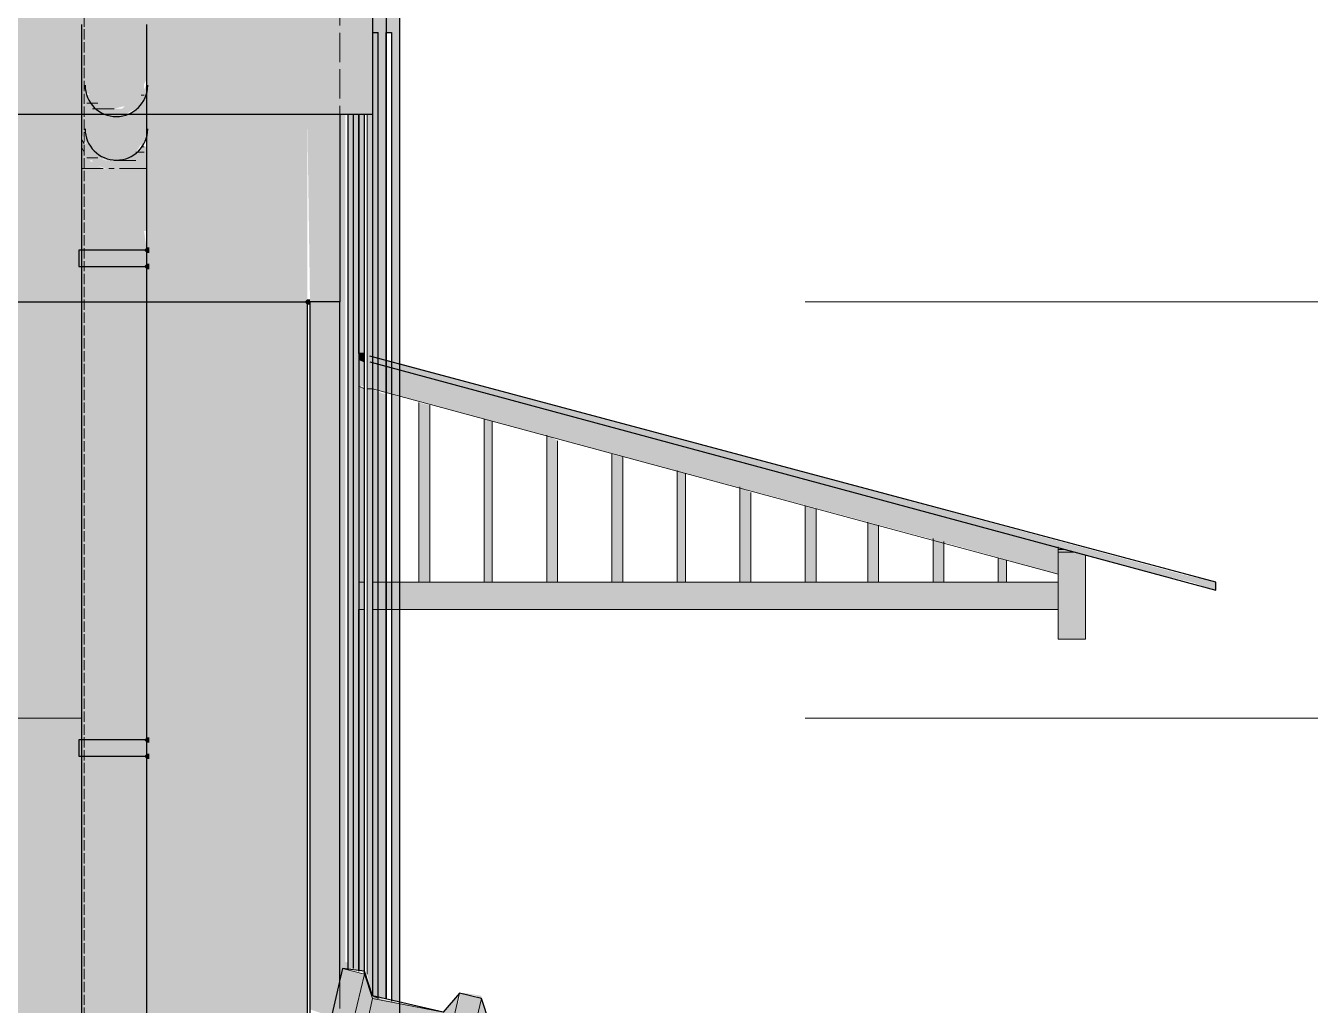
# Model space of a CAD drawing. Header units: millimetres. Extents: x -11345 to 411485, y -9810 to 73012.
# Drawn here: x 321053 to 323052, y 911 to 2435 of the extents above; entities that cross this region are included whole.
import ezdxf

# ---------------------------------------------------------------- set-up
doc = ezdxf.new("R2010")
doc.units = ezdxf.units.MM
doc.linetypes.add('PDF_IMPORT', pattern=[1, 0.8, -0.2])
for name, color, linetype, true_color in [('PDF _Крыша', 9, 'Continuous', 0x808080), ('PDF _Обобщенные модели', 7, 'Continuous', 0xb5bcbf), ('PDF _Ограждение', 7, 'Continuous', 0x7f7f7f), ('PDF _Стены штриховка поверхности', 7, 'Continuous', 0xcacbcc)]:
    doc.layers.add(name, color=color, linetype=linetype, true_color=true_color)
for name, color, linetype in [('PDF _Линии', 7, 'Continuous'), ('PDF _Оси', 7, 'Continuous'), ('PDF _Отметки', 7, 'Continuous'), ('PDF _Стены наружные', 7, 'Continuous')]:
    doc.layers.add(name, color=color, linetype=linetype)

msp = doc.modelspace()

# ---------------------------------------------------------------- hatches: boundary and pattern name
at = {"layer": 'PDF _Крыша', "true_color": 0x444f5b, "transparency": 33554559}
for points in [[(321580.42688, 1924.81413), (321571.9608, 1924.81413), (321571.9608, 1916.34805), (321580.42688, 1912.11501)], [(321610.05815, 1916.34805), (321588.89295, 1920.58109), (321588.89295, 1912.11501), (322812.24104, 1581.93802), (322867.27054, 1569.23891), (322905.36788, 1556.53979), (322905.36788, 1569.23891), (322850.33838, 1581.93802), (321626.9903, 1912.11501)]]:
    msp.add_hatch(color=251, dxfattribs=at).paths.add_polyline_path(points)
at = {"layer": 'PDF _Линии', "transparency": 33554559}
msp.add_hatch(color=256, dxfattribs=at).paths.add_polyline_path([(321559.26169, 968.14746), (321555.02865, 976.61354), (321546.56257, 980.84658), (321538.09649, 976.61354), (321533.86346, 968.14746), (321538.09649, 959.68138), (321546.56257, 955.44835), (321555.02865, 959.68138)])
at = {"layer": 'PDF _Обобщенные модели', "transparency": 33554559}
h = msp.add_hatch(color=256, dxfattribs=at)
h.paths.add_polyline_path([(321279.88115, 2741.79053), (321275.64812, 2733.32445), (321271.41508, 2724.85838), (321267.18204, 2720.62534)])
h.paths.add_polyline_path([(321123.25874, 2707.92622), (321121.56552, 2713.00587), (321131.72481, 2699.46014), (321148.65697, 2678.29495), (321148.65697, 2675.12017), (321135.95785, 2690.99407), (321131.72481, 2699.46014)], flags=0)
h.paths.add_polyline_path([(321254.48292, 2701.57666), (321254.48292, 2699.46014), (321251.6609, 2696.63812)], flags=0)
h.paths.add_polyline_path([(321149.50357, 2674.06191), (321152.89, 2674.06191), (321152.89, 2669.82888), (321157.12304, 2669.82888), (321169.82216, 2657.12976), (321152.89, 2669.82888)], flags=0)
h.paths.add_polyline_path([(321226.26267, 2667.71236), (321224.85166, 2665.59584), (321212.15254, 2657.12976)], flags=0)
h.paths.add_polyline_path([(321207.9195, 2310.02062), (321203.68646, 2305.78758), (321190.98735, 2305.78758)], flags=0)
h.paths.add_polyline_path([(321165.58912, 2229.59289), (321182.52127, 2225.35985), (321178.28823, 2225.35985)], flags=0)
h.paths.add_polyline_path([(321157.12304, -1122.97348), (321165.58912, -1114.50741), (321178.28823, -1110.27437), (321190.98735, -1110.27437), (321174.0552, -1114.50741), (321165.58912, -1118.74045)], flags=0)
h.paths.add_polyline_path([(321152.89, 2225.35985), (321157.12304, 2225.35985), (321157.12304, 2222.53782)], flags=0)
h.paths.add_polyline_path([(321165.58912, 2216.89377), (321178.28823, 2212.66073), (321174.0552, 2212.66073)], flags=0)
h.paths.add_polyline_path([(321216.38558, -1131.43956), (321199.45343, -1127.20652), (321190.98735, -1122.97348), (321182.52127, -1127.20652), (321178.28823, -1127.20652), (321190.98735, -1122.97348), (321195.22039, -1122.97348), (321203.68646, -1127.20652)], flags=0)
h.paths.add_polyline_path([(321233.31773, 2246.52504), (321224.85166, 2238.05897), (321233.31773, 2250.75808)], flags=0)
h.paths.add_polyline_path([(321224.85166, 2305.78758), (321216.38558, 2297.3215), (321206.22629, 2294.78168), (321216.38558, 2301.55454)], flags=0)
h.paths.add_polyline_path([(321233.31773, 2318.48669), (321234.72875, 2318.48669), (321233.31773, 2314.25366)], flags=0)
h.paths.add_polyline_path([(321148.65697, 2326.95277), (321148.65697, 2331.18581), (321144.42393, 2335.41885), (321144.42393, 2337.53537), (321148.65697, 2331.18581), (321152.89, 2326.95277)], flags=0)
h.paths.add_polyline_path([(321284.11419, 2741.79053), (321287.13779, 2753.88492), (321292.58027, 2762.95572), (321296.81331, 2775.65484), (321275.64812, 2775.65484), (321271.41508, 2762.95572), (321254.48292, 2720.62534), (321254.48292, 2716.3923), (321233.31773, 2686.76103), (321224.85166, 2674.06191), (321161.35608, 2674.06191), (321157.12304, 2678.29495), (321144.42393, 2699.46014), (321131.72481, 2716.3923), (321127.49177, 2724.85838), (321110.55962, 2775.65484), (321085.16139, 2775.65484), (321114.79266, 2724.85838), (321116.90918, 2720.62534), (321114.79266, 2720.62534), (321110.55962, 2729.09141), (321097.86051, 2750.25661), (321097.86051, 2707.92622), (321093.62747, 2699.46014), (321097.86051, 2690.99407), (321106.32658, 2669.82888), (321114.79266, 2657.12976), (321119.0257, 2648.66368), (321140.19089, 2593.63419), (321144.42393, 2589.40115), (321144.42393, 2542.83773), (321140.19089, 2542.83773), (321144.42393, 2496.2743), (321140.19089, 2496.2743), (321140.19089, 2267.69023), (321144.42393, 2259.22416), (321147.24595, 2250.75808), (321144.42393, 2250.75808), (321140.19089, 2259.22416), (321140.19089, 2250.75808), (321144.42393, 2238.05897), (321140.19089, 2246.52504), (321140.19089, -839.35991), (321144.42393, -843.59295), (321144.42393, -860.52511), (321140.19089, -860.52511), (321140.19089, -1161.07083), (321144.42393, -1148.37171), (321148.65697, -1148.37171), (321148.65697, -1144.13868), (321152.89, -1139.90564), (321157.12304, -1139.90564), (321148.65697, -1148.37171), (321140.19089, -1161.07083), (321140.19089, -1182.23602), (321148.65697, -1194.93514), (321157.12304, -1203.40121), (321165.58912, -1211.86729), (321190.98735, -1220.33337), (321203.68646, -1216.10033), (321216.38558, -1211.86729), (321224.85166, -1203.40121), (321233.31773, -1194.93514), (321241.78381, -1169.53691), (321241.78381, -1161.07083), (321237.55077, -1148.37171), (321241.78381, -1156.83779), (321241.78381, -1110.27437), (321237.55077, -1063.71095), (321237.55077, -983.28322), (321241.78381, -983.28322), (321241.78381, -957.88499), (321237.55077, -957.88499), (321237.55077, -860.52511), (321233.31773, -856.29207), (321237.55077, -856.29207), (321233.31773, -843.59295), (321241.78381, -839.35991), (321237.55077, -221.33632), (321241.78381, -221.33632), (321237.55077, -200.17112), (321237.55077, -195.93809), (321241.78381, -195.93809), (321241.78381, -111.27732), (321237.55077, 536.37755), (321241.78381, 536.37755), (321241.78381, 2085.66958), (321237.55077, 2115.30085), (321241.78381, 2115.30085), (321241.78381, 2246.52504), (321237.55077, 2246.52504), (321237.55077, 2250.75808), (321241.78381, 2259.22416), (321241.78381, 2343.88492), (321237.55077, 2335.41885), (321237.55077, 2343.88492), (321241.78381, 2352.351), (321241.78381, 2589.40115), (321267.18204, 2648.66368), (321267.18204, 2657.12976), (321271.41508, 2665.59584), (321275.64812, 2678.29495), (321279.88115, 2686.76103), (321284.11419, 2695.22711), (321275.64812, 2686.76103), (321271.41508, 2686.76103), (321275.64812, 2695.22711), (321279.88115, 2695.22711), (321288.34723, 2703.69318), (321284.11419, 2716.3923)], flags=0)
for points in [[(321246.01685, 2085.66958), (321246.01685, 2089.90262), (321241.78381, 2089.90262), (321237.55077, 2085.66958), (321241.78381, 2081.43655), (321246.01685, 2081.43655)], [(321246.01685, 2060.27135), (321246.01685, 2064.50439), (321241.78381, 2064.50439), (321237.55077, 2060.27135), (321241.78381, 2056.03832), (321246.01685, 2056.03832)], [(321246.01685, 1323.72268), (321246.01685, 1327.95572), (321241.78381, 1327.95572), (321237.55077, 1323.72268), (321241.78381, 1319.48964), (321246.01685, 1319.48964)], [(321246.01685, 1298.32445), (321246.01685, 1302.55749), (321241.78381, 1302.55749), (321237.55077, 1298.32445), (321241.78381, 1294.09141), (321246.01685, 1294.09141)]]:
    msp.add_hatch(color=7, dxfattribs=at).paths.add_polyline_path(points)
at = {"layer": 'PDF _Обобщенные модели', "true_color": 0x51565c, "transparency": 33554559}
h = msp.add_hatch(color=251, dxfattribs=at)
h.paths.add_polyline_path([(321529.63042, 896.18581), (321542.32953, 891.95277), (321563.49472, 887.71973), (321580.42688, 883.48669), (321584.65992, 883.48669), (321584.65992, 887.71973), (321593.12599, 921.58404), (321580.42688, 959.68138), (321546.56257, 968.14746), (321546.56257, 959.68138)])
h.paths.add_polyline_path([(321576.19384, 963.91442), (321580.42688, 959.68138), (321580.42688, 963.91442), (321555.02865, 968.14746), (321546.56257, 968.14746)])
h.paths.add_polyline_path([(321694.71891, 862.3215), (321707.41803, 858.08846), (321711.65107, 858.08846), (321745.51537, 849.62239), (321745.51537, 858.08846), (321762.44753, 921.58404), (321728.58322, 930.05012), (321728.58322, 921.58404), (321725.97827, 911.81549), (321728.58322, 930.05012), (321703.18499, 900.41885)])
h.paths.add_polyline_path([(321703.18499, 900.41885), (321601.59207, 921.58404), (321593.12599, 925.81708), (321593.12599, 921.58404), (321588.89295, 900.41885), (321584.65992, 883.48669), (321648.15549, 870.78758), (321694.71891, 862.3215), (321694.71891, 870.78758), (321698.95195, 883.48669)])
h.paths.add_polyline_path([(321753.98145, 925.81708), (321762.44753, 921.58404), (321762.44753, 925.81708), (321737.0493, 930.05012), (321728.58322, 930.05012)])
h.paths.add_polyline_path([(321766.68056, 845.38935), (321876.73956, 819.99112), (321880.9726, 845.38935), (321885.20564, 862.3215), (321876.73956, 819.99112), (321885.20564, 819.99112), (321893.67172, 815.75808), (321893.67172, 819.99112), (321902.13779, 862.3215), (321910.60387, 891.95277), (321906.37083, 891.95277), (321881.57161, 863.02035), (321830.17614, 872.9041), (321779.37968, 883.48669), (321775.14664, 883.48669), (321762.44753, 921.58404), (321753.98145, 883.48669), (321745.51537, 849.62239), (321762.44753, 845.38935)])
h.paths.add_polyline_path([(322058.76021, 807.292), (322062.99325, 819.99112), (321952.93425, 845.38935), (321944.46818, 883.48669), (321936.0021, 845.38935), (321927.53602, 811.52504), (321944.46818, 807.292), (322054.52717, 781.89377)])
h.paths.add_polyline_path([(322080.77201, 804.75218), (322075.69236, 777.66073), (322092.62452, 773.4277), (322109.55667, 773.4277), (322109.55667, 777.66073), (322111.14406, 786.12681), (322109.55667, 773.4277), (322122.25579, 769.19466), (322126.48882, 769.19466), (322126.48882, 773.4277), (322134.9549, 807.292), (322122.25579, 845.38935), (322096.85756, 849.62239), (322088.39148, 853.85543), (322088.39148, 849.62239), (322062.99325, 824.22416), (321961.40033, 845.38935), (321957.16729, 845.38935), (322058.76021, 824.22416), (322062.99325, 819.99112), (322054.52717, 781.89377), (322062.99325, 781.89377), (322075.69236, 777.66073), (322075.69236, 781.89377)])
h.paths.add_polyline_path([(322087.68597, 844.68384), (322088.39148, 845.38935), (322085.85166, 831.84363)], flags=0)
h.paths.add_polyline_path([(321944.46818, 883.48669), (321914.83691, 891.95277), (321910.60387, 891.95277), (321910.60387, 883.48669), (321893.67172, 815.75808), (321910.60387, 815.75808), (321927.53602, 811.52504), (321927.53602, 815.75808)])
h.paths.add_polyline_path([(322236.54782, 743.79643), (322249.24694, 739.56339), (322257.71301, 739.56339), (322257.71301, 743.79643), (322262.79266, 766.65484), (322257.71301, 739.56339), (322270.41213, 735.33035), (322287.34428, 731.09731), (322287.34428, 735.33035), (322288.55372, 736.53979), (322287.34428, 731.09731), (322304.27643, 731.09731), (322308.50947, 726.86427), (322308.50947, 731.09731), (322316.97555, 769.19466), (322304.27643, 807.292), (322278.8782, 811.52504), (322270.41213, 815.75808), (322270.41213, 811.52504), (322270.41213, 807.292), (322267.87231, 793.74628), (322270.41213, 811.52504), (322245.0139, 781.89377), (322240.78086, 762.8451), (322240.78086, 769.19466), (322245.0139, 781.89377), (322134.9549, 807.292), (322130.72186, 781.89377), (322126.48882, 769.19466), (322177.28528, 756.49554)])
h.paths.add_polyline_path([(322236.54782, 786.12681), (322245.0139, 781.89377), (322245.0139, 786.12681), (322143.42098, 807.292), (322134.9549, 807.292)])
h.paths.add_polyline_path([(322469.36493, 692.99997), (322469.36493, 701.46604), (322486.29708, 764.96162), (322452.43278, 773.4277), (322452.43278, 764.96162), (322441.95097, 725.65484), (322443.9667, 743.79643), (322452.43278, 773.4277), (322427.03455, 743.79643), (322418.56847, 705.69908), (322427.03455, 701.46604), (322435.50062, 701.46604), (322456.66582, 697.23301)])
h.paths.add_polyline_path([(322316.97555, 769.19466), (322312.74251, 743.79643), (322308.50947, 726.86427), (322418.56847, 705.69908), (322422.80151, 726.86427), (322427.03455, 743.79643)])
h.paths.add_polyline_path([(322477.83101, 769.19466), (322486.29708, 764.96162), (322486.29708, 769.19466), (322460.89885, 773.4277), (322452.43278, 773.4277)])
h.paths.add_polyline_path([(322596.35608, 667.60174), (322651.38558, 654.90262), (322664.08469, 650.66958), (322681.01685, 646.43655), (322685.24989, 646.43655), (322685.24989, 671.83478), (322689.48292, 705.69908), (322689.48292, 709.93212), (322693.71596, 731.09731), (322681.01685, 709.93212), (322679.60583, 709.93212), (322693.71596, 731.09731), (322693.71596, 726.86427), (322685.24989, 646.43655), (322693.71596, 646.43655), (322719.11419, 642.20351), (322723.34723, 637.97047), (322727.58027, 637.97047), (322727.58027, 642.20351), (322731.81331, 680.30085), (322727.58027, 726.86427), (322697.949, 731.09731), (322693.71596, 735.33035), (322689.48292, 731.09731), (322674.66729, 708.87386), (322676.78381, 714.16516), (322668.31773, 726.86427), (322664.08469, 714.16516), (322660.17727, 694.62806), (322659.85166, 694.69318), (322659.85166, 701.46604), (322664.08469, 726.86427), (322634.45343, 735.33035), (322609.0552, 705.69908), (322630.22039, 731.09731), (322634.45343, 735.33035), (322630.22039, 735.33035), (322625.98735, 731.09731), (322604.82216, 705.69908), (322503.22924, 726.86427), (322498.9962, 731.09731), (322498.9962, 726.86427), (322486.29708, 764.96162), (322477.83101, 726.86427), (322469.36493, 692.99997), (322486.29708, 688.76693), (322490.53012, 688.76693)])
h.paths.add_polyline_path([(322668.31773, 692.99997), (322676.78381, 705.69908), (322676.57216, 704.00587)], flags=0)
h.paths.add_polyline_path([(322672.55077, 663.3687), (322672.55077, 671.83478), (322681.01685, 705.69908), (322676.78381, 671.83478)], flags=0)
h.paths.add_polyline_path([(322627.68056, 711.62534), (322625.98735, 701.46604), (322634.45343, 701.46604), (322647.15254, 697.23301), (322625.98735, 701.46604), (322625.98735, 705.69908)], flags=0)
h.paths.add_polyline_path([(322659.85166, 731.09731), (322668.31773, 726.86427), (322664.08469, 731.09731), (322638.68646, 735.33035), (322634.45343, 735.33035)])
h.paths.add_polyline_path([(322820.70711, 663.3687), (322829.17319, 659.13566), (322829.17319, 663.3687), (322824.94015, 663.3687), (322740.27938, 680.30085), (322731.81331, 680.30085), (322816.47407, 663.3687)])
h.paths.add_polyline_path([(322799.54192, 621.03832), (322824.94015, 616.80528), (322824.94015, 621.03832), (322825.64566, 623.86034), (322824.94015, 616.80528), (322829.17319, 616.80528), (322850.33838, 612.57224), (322850.33838, 659.13566), (322854.06749, 696.42671), (322854.57142, 697.23301), (322854.57142, 692.99997), (322850.33838, 612.57224), (322854.57142, 612.57224), (322879.96965, 604.10616), (322879.96965, 612.57224), (322888.43573, 692.99997), (322854.57142, 701.46604), (322850.33838, 697.23301), (322829.17319, 663.3687), (322831.71301, 663.3687), (322829.17319, 659.13566), (322731.81331, 680.30085), (322731.81331, 659.13566), (322727.58027, 637.97047)])
h.paths.add_polyline_path([(322884.20269, 697.23301), (322888.43573, 692.99997), (322888.43573, 697.23301), (322863.0375, 701.46604), (322854.57142, 701.46604)])
h.paths.add_polyline_path([(322892.66877, 604.10616), (322990.02865, 582.94097), (322990.02865, 604.10616), (322994.26169, 629.50439), (322945.58174, 637.97047), (322901.13484, 646.43655), (322896.9018, 650.66958), (322896.9018, 646.43655), (322888.43573, 692.99997), (322884.20269, 646.43655), (322879.96965, 604.10616)])
h.paths.add_polyline_path([(323015.42688, 629.50439), (323019.65992, 667.60174), (322994.26169, 629.50439), (322990.02865, 582.94097), (322994.26169, 582.94097), (323011.19384, 578.70793), (323011.19384, 582.94097)])
h.paths.add_polyline_path([(323053.52422, 663.3687), (323028.12599, 667.60174), (323019.65992, 671.83478), (323019.65992, 667.60174), (323019.65992, 663.3687), (323011.19384, 578.70793), (323019.65992, 574.47489), (323045.05815, 570.24186), (323045.05815, 578.70793)])
h.paths.add_polyline_path([(323053.52422, 566.00882), (323125.48587, 553.3097), (323150.8841, 544.84363), (323155.11714, 544.84363), (323176.28233, 540.61059), (323176.28233, 544.84363), (323176.75267, 550.48768), (323176.28233, 540.61059), (323184.74841, 540.61059), (323205.9136, 536.37755), (323205.9136, 540.61059), (323214.37968, 629.50439), (323184.74841, 637.97047), (323180.51537, 629.50439), (323180.51537, 633.73743), (323184.74841, 637.97047), (323180.51537, 637.97047), (323176.28233, 633.73743), (323155.11714, 599.87312), (323066.22334, 616.80528), (323061.9903, 616.80528), (323053.52422, 663.3687), (323049.29118, 616.80528), (323045.05815, 570.24186), (323053.52422, 570.24186), (323057.75726, 616.80528), (323150.8841, 599.87312), (323155.11714, 595.64009), (323057.75726, 616.80528), (323057.75726, 595.64009)])
h.paths.add_polyline_path([(323214.37968, 629.50439), (323222.84576, 587.17401), (323218.61272, 629.50439), (323218.61272, 633.73743), (323188.98145, 637.97047), (323184.74841, 637.97047), (323210.14664, 633.73743)])
h.paths.add_polyline_path([(323214.37968, 532.14451), (323218.61272, 532.14451), (323218.61272, 536.37755), (323222.84576, 582.94097), (323214.37968, 629.50439), (323210.14664, 582.94097), (323205.9136, 536.37755)])
h.paths.add_polyline_path([(323231.31183, 582.94097), (323222.84576, 587.17401), (323222.84576, 582.94097), (323299.04045, 570.24186), (323320.20564, 566.00882), (323307.50652, 570.24186)])
h.paths.add_polyline_path([(323323.02766, 570.24186), (323320.20564, 566.00882), (323315.9726, 510.97932), (323315.9726, 532.14451), (323320.20564, 566.00882), (323222.84576, 582.94097), (323222.84576, 566.00882), (323218.61272, 532.14451), (323299.04045, 515.21236), (323299.04045, 28.41295), (323307.50652, 159.63714), (323320.20564, 290.86132), (323341.37083, 566.00882), (323345.60387, 604.10616), (323332.90475, 585.05749), (323341.37083, 599.87312), (323320.20564, 570.24186)])
h.paths.add_polyline_path([(323299.04045, 28.41295), (323299.04045, -361.02658), (323311.73956, -200.17112), (323328.67172, 28.41295), (323350.81376, 277.51097), (323299.04045, -361.02658), (323299.04045, -534.58115), (323315.9726, -361.02658), (323396.40033, 578.70793), (323379.46818, 599.87312), (323354.06995, 604.10616), (323345.60387, 608.3392), (323345.60387, 604.10616), (323345.60387, 599.87312)])
h.paths.add_polyline_path([(323332.90475, -543.04723), (323299.04045, -534.58115), (323299.04045, -585.37761), (323337.13779, -593.84369), (323337.13779, -585.37761), (323345.60387, -543.04723), (323303.27348, -534.58115), (323299.04045, -534.58115), (323337.13779, -543.04723)])
at = {"layer": 'PDF _Ограждение', "true_color": 0xf7fbf5, "transparency": 33554559}
h = msp.add_hatch(color=7, dxfattribs=at)
h.paths.add_polyline_path([(321571.9608, 1916.34805), (321571.9608, 1874.01767), (321580.42688, 1874.01767), (321580.42688, 1912.11501)])
h.paths.add_polyline_path([(321580.42688, 1869.78463), (321571.9608, 1874.01767), (321571.9608, 1526.90852), (321580.42688, 1526.90852)])
h = msp.add_hatch(color=7, dxfattribs=at)
h.paths.add_polyline_path([(322465.13189, 1635.6349), (322465.13189, 1569.23891), (322380.47113, 1569.23891), (322380.47113, 1658.13271), (322363.53897, 1662.36575), (322363.53897, 1569.23891), (322283.11124, 1569.23891), (322283.11124, 1683.53094), (322266.17909, 1687.76398), (322266.17909, 1569.23891), (322181.51832, 1569.23891), (322181.51832, 1708.92917), (322169.15785, 1715.10941)])
h.paths.add_polyline_path([(322164.58617, 1716.33699), (322164.58617, 1569.23891), (322079.9254, 1569.23891), (322079.9254, 1738.56044), (322072.06405, 1741.18089)], flags=0)
h.paths.add_polyline_path([(322067.22629, 1742.47992), (322067.22629, 1569.23891), (321982.56552, 1569.23891), (321982.56552, 1763.95867), (321965.63337, 1768.19171), (321965.63337, 1569.23891), (321880.9726, 1569.23891), (321880.9726, 1789.3569), (321867.42688, 1796.12976)], flags=0)
h.paths.add_polyline_path([(321864.04045, 1797.03908), (321864.04045, 1569.23891), (321779.37968, 1569.23891), (321779.37968, 1818.98817), (321767.28528, 1823.01963)], flags=0)
h.paths.add_polyline_path([(321766.68056, 1823.18201), (321766.68056, 1569.23891), (321682.0198, 1569.23891), (321682.0198, 1844.3864), (321665.08764, 1848.61944), (321665.08764, 1569.23891), (321593.12599, 1569.23891), (321593.12599, 1526.90852), (322659.85166, 1526.90852), (322659.85166, 1480.3451), (322702.18204, 1480.3451), (322702.18204, 1611.56929), (322685.24989, 1615.80233), (322659.85166, 1615.80233), (322659.85166, 1624.2684), (321745.51537, 1869.78463), (321728.58322, 1874.01767), (321593.12599, 1912.11501), (321593.12599, 1869.78463)], flags=0)
h.paths.add_polyline_path([(322482.06405, 1631.0883), (322507.46228, 1624.2684), (322659.85166, 1581.93802), (322659.85166, 1569.23891), (322579.42393, 1569.23891), (322579.42393, 1603.10321), (322566.72481, 1607.33625), (322566.72481, 1569.23891), (322482.06405, 1569.23891)], flags=0)
at = {"layer": 'PDF _Ограждение', "true_color": 0xdbdfe8, "transparency": 33554559}
msp.add_hatch(color=254, dxfattribs=at).paths.add_polyline_path([(322668.31773, 1620.03537), (322659.85166, 1620.03537), (322659.85166, 1615.80233), (322685.24989, 1615.80233)])
at = {"layer": 'PDF _Стены наружные', "true_color": 0xe2e2e2, "transparency": 33554687}
for points in [[(321593.12599, 2424.31265), (321593.12599, 1920.58109), (321601.59207, 1916.34805), (321601.59207, 2424.31265)], [(321555.02865, 968.14746), (321563.49472, 968.14746), (321563.49472, 2297.3215), (321555.02865, 2297.3215)], [(321571.9608, 1924.81413), (321580.42688, 1924.81413), (321580.42688, 2297.3215), (321571.9608, 2297.3215)], [(321601.59207, 1865.55159), (321593.12599, 1869.78463), (321593.12599, 1569.23891), (321601.59207, 1569.23891)], [(321580.42688, 1526.90852), (321571.9608, 1526.90852), (321571.9608, 963.91442), (321580.42688, 963.91442)], [(321601.59207, 1526.90852), (321593.12599, 1526.90852), (321593.12599, 925.81708), (321597.35903, 921.58404), (321601.59207, 921.58404)]]:
    msp.add_hatch(color=254, dxfattribs=at).paths.add_polyline_path(points)
at = {"layer": 'PDF _Стены наружные', "transparency": 33554687}
msp.add_hatch(color=256, dxfattribs=at).paths.add_polyline_path([(321495.76611, 2005.24186), (321495.76611, 2009.47489), (321491.53307, 2009.47489), (321487.30003, 2005.24186), (321491.53307, 2001.00882), (321495.76611, 2001.00882)])
at = {"layer": 'PDF _Стены штриховка поверхности', "transparency": 33554687}
for points in [[(309067.56552, 1357.58699), (309071.79856, -822.42776), (309198.78971, -822.42776), (309198.78971, 1357.58699), (310951.26759, 1357.58699), (310938.56847, 1353.35395), (310938.56847, -822.42776), (311065.55962, -822.42776), (311065.55962, -830.89384), (311069.79266, -835.12688), (311069.79266, -822.42776), (312128.05225, -822.42776), (312128.05225, 1357.58699), (312132.28528, 1357.58699), (312132.28528, -822.42776), (312280.44163, -822.42776), (312280.44163, 1357.58699), (314130.27938, 1357.58699), (314020.22039, 1353.35395), (314020.22039, -822.42776), (314126.04635, -822.42776), (314126.04635, -830.89384), (314130.27938, -839.35991), (314130.27938, -822.42776), (315319.76316, -822.42776), (315319.76316, 1357.58699), (317148.43573, 1357.58699), (317059.54192, 1353.35395), (317059.54192, -822.42776), (318329.45343, -822.42776), (318329.45343, 1357.58699), (320179.29118, 1357.58699), (320069.23219, 1353.35395), (320069.23219, -822.42776), (321140.19089, -822.42776), (321140.19089, 2542.83773), (321144.42393, 2542.83773), (321144.42393, 2589.40115), (321140.19089, 2593.63419), (321135.95785, 2610.56634), (321110.55962, 2661.3628), (320848.11124, 2661.3628), (320848.11124, 2610.56634), (320784.61567, 2610.56634), (320784.61567, 2661.3628), (319307.28528, 2661.3628), (319307.28528, 2610.56634), (319248.02275, 2610.56634), (319248.02275, 2661.3628), (317707.19679, 2661.3628), (317707.19679, 2610.56634), (317647.93425, 2610.56634), (317647.93425, 2661.3628), (316166.37083, 2661.3628), (316166.37083, 2610.56634), (316107.10829, 2610.56634), (316107.10829, 2661.3628), (314629.77791, 2661.3628), (314629.77791, 2610.56634), (314570.51537, 2610.56634), (314570.51537, 2661.3628), (313067.78676, 2661.3628), (313067.78676, 2610.56634), (313004.29118, 2610.56634), (313004.29118, 2661.3628), (311514.26169, 2661.3628), (311514.26169, 2610.56634), (311454.99915, 2610.56634), (311454.99915, 2661.3628), (309977.66877, 2661.3628), (309977.66877, 2610.56634), (309914.17319, 2610.56634), (309914.17319, 2661.3628), (308483.40623, 2661.3628), (308483.40623, 2610.56634), (308424.14369, 2610.56634), (308424.14369, 2661.3628), (308259.0552, 2661.3628), (308233.65697, 2610.56634), (308225.19089, 2593.63419), (308225.19089, 2542.83773), (308229.42393, 2542.83773), (308229.42393, 2297.3215), (308225.19089, 2297.3215), (308225.19089, -822.42776), (309067.56552, -822.42776)], [(321241.78381, 2589.40115), (321241.78381, -822.42776), (321491.53307, -822.42776), (321491.53307, 2297.3215), (321495.76611, 2005.24186), (321495.76611, 904.65189), (321521.16434, 896.18581), (321533.86346, 896.18581), (321533.86346, 904.65189), (321542.32953, 946.98227), (321542.32953, 2297.3215), (321563.49472, 2297.3215), (321563.49472, 968.14746), (321571.9608, 963.91442), (321571.9608, 2297.3215), (321584.65992, 2297.3215), (321584.65992, 959.68138), (321593.12599, 925.81708), (321593.12599, 2424.31265), (321601.59207, 2424.31265), (321601.59207, 1916.34805), (321614.29118, 1916.34805), (321614.29118, 2424.31265), (321622.75726, 2424.31265), (321622.75726, 1912.11501), (321631.22334, 1912.11501), (321635.45638, 1907.88197), (321635.45638, 2661.3628), (321512.69826, 2661.3628), (321512.69826, 2631.73153), (321491.53307, 2631.73153), (321491.53307, 2661.3628), (321271.41508, 2661.3628), (321258.71596, 2631.73153)], [(321614.29118, 1861.31855), (321601.59207, 1865.55159), (321601.59207, 1569.23891), (321614.29118, 1569.23891)], [(321635.45638, 1857.08551), (321622.75726, 1861.31855), (321622.75726, 1569.23891), (321635.45638, 1569.23891)], [(321614.29118, 1526.90852), (321601.59207, 1526.90852), (321601.59207, 921.58404), (321614.29118, 921.58404)], [(321635.45638, 1526.90852), (321622.75726, 1526.90852), (321622.75726, 917.351), (321635.45638, 917.351)]]:
    msp.add_hatch(color=256, dxfattribs=at).paths.add_polyline_path(points)
at = {"layer": 'PDF _Стены штриховка поверхности', "true_color": 0xfbfbf4, "transparency": 33554687}
msp.add_hatch(color=7, dxfattribs=at).paths.add_polyline_path([(321550.79561, 2297.3215), (321542.32953, 2297.3215), (321542.32953, 946.98227), (321546.56257, 959.68138), (321546.56257, 968.14746), (321550.79561, 968.14746)])

# ---------------------------------------------------------------- linework, layer by layer
at = {"layer": 'PDF _Крыша', "color": 251, "lineweight": 0, "true_color": 0x444f5b}
msp.add_lwpolyline([(321580.42688, 1912.11501), (321580.42688, 1912.11501), (321580.42688, 1912.11501)], close=True, dxfattribs=at)
at = {"layer": 'PDF _Линии', "lineweight": 30, "ltscale": 23.705851}
msp.add_lwpolyline([(321614.29118, 14204.85838), (321614.29118, 921.58404), (321614.29118, 2424.31265), (321622.75726, 2424.31265), (321622.75726, 917.351)], dxfattribs=at)
at = {"layer": 'PDF _Линии', "lineweight": 30}
for points in [[(321593.12599, 2661.3628), (321593.12599, 2445.47784), (321593.12599, 2297.3215)], [(321140.19089, 2437.01177), (321140.19089, 2428.54569), (321140.19089, 2424.31265), (321140.19089, 2420.07961), (321140.19089, 2415.84658), (321140.19089, 2411.61354), (321140.19089, 2403.14746), (321140.19089, 2398.91442), (321140.19089, 2394.68138), (321140.19089, 2390.44835), (321140.19089, 2386.21531), (321140.19089, 2381.98227), (321140.19089, 2377.74923), (321140.19089, 2373.51619), (321140.19089, 2369.28315), (321140.19089, 2365.05012), (321140.19089, 2360.81708), (321140.19089, 2356.58404), (321140.19089, 2352.351), (321140.19089, 2339.65189), (321140.19089, 2271.92327), (321140.19089, 2259.22416), (321140.19089, 2254.99112), (321140.19089, 2250.75808), (321140.19089, 2246.52504), (321140.19089, 2242.292), (321140.19089, 2238.05897), (321140.19089, 2233.82593), (321140.19089, 2229.59289), (321140.19089, 2225.35985), (321140.19089, 2221.12681), (321140.19089, 2216.89377), (321140.19089, 2212.66073), (321140.19089, 2208.4277), (321140.19089, 2204.19466), (321140.19089, 2195.72858), (321140.19089, 2191.49554), (321140.19089, 2187.2625), (321140.19089, 2183.02947), (321140.19089, 2178.79643), (321140.19089, 2170.33035), (321140.19089, 2166.09731), (321140.19089, 2161.86427), (321140.19089, 2153.3982), (321140.19089, 2149.16516), (321140.19089, 2140.69908), (321140.19089, 2136.46604), (321140.19089, 2132.23301), (321140.19089, 2123.76693), (321140.19089, 2119.53389), (321140.19089, 2115.30085), (321140.19089, 2072.97047), (321140.19089, -970.5841)], [(321241.78381, -970.5841), (321241.78381, 2072.97047), (321241.78381, 2115.30085), (321241.78381, 2119.53389), (321241.78381, 2123.76693), (321241.78381, 2132.23301), (321241.78381, 2136.46604), (321241.78381, 2140.69908), (321241.78381, 2149.16516), (321241.78381, 2153.3982), (321241.78381, 2157.63124), (321241.78381, 2166.09731), (321241.78381, 2170.33035), (321241.78381, 2174.56339), (321241.78381, 2183.02947), (321241.78381, 2187.2625), (321241.78381, 2191.49554), (321241.78381, 2195.72858), (321241.78381, 2204.19466), (321241.78381, 2208.4277), (321241.78381, 2212.66073), (321241.78381, 2216.89377), (321241.78381, 2221.12681), (321241.78381, 2225.35985), (321241.78381, 2229.59289), (321241.78381, 2233.82593), (321241.78381, 2238.05897), (321241.78381, 2242.292), (321241.78381, 2246.52504), (321241.78381, 2250.75808), (321241.78381, 2254.99112), (321241.78381, 2259.22416), (321241.78381, 2271.92327), (321241.78381, 2339.65189), (321241.78381, 2352.351), (321241.78381, 2356.58404), (321241.78381, 2360.81708), (321241.78381, 2365.05012), (321241.78381, 2369.28315), (321241.78381, 2373.51619), (321241.78381, 2377.74923), (321241.78381, 2381.98227), (321241.78381, 2386.21531), (321241.78381, 2390.44835), (321241.78381, 2394.68138), (321241.78381, 2398.91442), (321241.78381, 2403.14746), (321241.78381, 2407.3805), (321241.78381, 2415.84658), (321241.78381, 2420.07961), (321241.78381, 2424.31265), (321241.78381, 2428.54569), (321241.78381, 2437.01177)], [(321593.12599, 2424.31265), (321601.59207, 2424.31265)], [(321542.32953, 2297.3215), (321542.32953, 2005.24186), (321491.53307, 2005.24186), (321491.53307, -822.42776)], [(321555.02865, 968.14746), (321555.02865, 2297.3215)], [(321563.49472, 968.14746), (321563.49472, 2297.3215)], [(321580.42688, 1924.81413), (321571.9608, 1924.81413), (321571.9608, 2297.3215), (321571.9608, 963.91442), (321571.9608, 1526.90852)], [(321580.42688, 959.68138), (321580.42688, 2297.3215)], [(321495.76611, 2005.24186), (321495.76611, -822.42776)], [(321542.32953, 946.98227), (321542.32953, 2005.24186)], [(321588.89295, 1912.11501), (322905.36788, 1556.53979), (322905.36788, 1569.23891), (321588.89295, 1920.58109)], [(321571.9608, 1916.34805), (321580.42688, 1912.11501)], [(321775.14664, 883.48669), (321762.44753, 921.58404), (321728.58322, 930.05012), (321703.18499, 900.41885), (321593.12599, 925.81708), (321580.42688, 963.91442), (321546.56257, 968.14746), (321529.63042, 896.18581)]]:
    msp.add_lwpolyline(points, dxfattribs=at)
at = {"layer": 'PDF _Линии', "lineweight": 30, "ltscale": 7.535074}
msp.add_lwpolyline([(321635.45638, -725.06788), (321635.45638, 2661.3628)], dxfattribs=at)
at = {"layer": 'PDF _Линии', "lineweight": 30, "ltscale": 6.053458}
msp.add_lwpolyline([(321601.59207, 921.58404), (321601.59207, 2424.31265)], dxfattribs=at)
at = {"layer": 'PDF _Линии', "lineweight": 30}
for points in [[(321145.87937, 2342.18936, 0.4142132768), (321194.58735, 2293.53302, 0.4112680879), (321243.24147, 2341.75091)], [(321145.87937, 2274.45752, 0.4142132768), (321194.58735, 2225.80117, 0.4112680879), (321243.24147, 2274.01907)]]:
    msp.add_lwpolyline(points, format="xyb", dxfattribs=at)
at = {"layer": 'PDF _Линии', "lineweight": 30, "ltscale": 129.154558}
for points in [[(298916.73956, 2297.3215), (321593.12599, 2297.3215), (321593.12599, 925.81708)], [(298916.73956, 2005.24186), (321491.53307, 2005.24186)]]:
    msp.add_lwpolyline(points, dxfattribs=at)
at = {"layer": 'PDF _Линии', "lineweight": 30}
for points in [[(321241.78381, 2060.27135), (321241.78381, 2085.66958), (321190.98735, 2085.66958), (321135.95785, 2085.66958), (321135.95785, 2060.27135), (321190.98735, 2060.27135)], [(321241.78381, 1298.32445), (321241.78381, 1323.72268), (321190.98735, 1323.72268), (321135.95785, 1323.72268), (321135.95785, 1298.32445), (321190.98735, 1298.32445)]]:
    msp.add_lwpolyline(points, close=True, dxfattribs=at)
at = {"layer": 'PDF _Линии', "lineweight": 9}
for points in [[(322266.17909, 2005.24186), (322706.41508, 2005.24186)], [(322266.17909, 1357.58699), (322570.95785, 1357.58699)]]:
    msp.add_lwpolyline(points, dxfattribs=at)
at = {"layer": 'PDF _Линии', "lineweight": 30}
for centre, radius, start, end in [((321194.74869, 2342.21548), 48.49501, 359.45110995, 0.0301397), ((321194.74861, 2274.48364), 48.49509, 359.45111037, 0.0301392)]:
    msp.add_arc(centre, radius, start, end, dxfattribs=at)
at = {"layer": 'PDF _Обобщенные модели', "color": 7, "lineweight": 18}
for points in [[(321145.87937, 2342.18936, 0.4142132768), (321194.58735, 2293.53302, 0.4112680879), (321243.24147, 2341.75091)], [(321145.87937, 2274.45752, 0.4142132768), (321194.58735, 2225.80117, 0.4112680879), (321243.24147, 2274.01907)]]:
    msp.add_lwpolyline(points, format="xyb", dxfattribs=at)
at = {"layer": 'PDF _Обобщенные модели', "lineweight": 0}
for points in [[(321241.78381, 2343.88492), (321241.78381, 2343.88492), (321241.78381, 2343.88492)], [(321190.98735, 2305.78758), (321190.98735, 2305.78758), (321190.98735, 2305.78758)], [(321241.78381, 2246.52504), (321241.78381, 2246.52504), (321241.78381, 2246.52504)], [(321190.98735, 2212.66073), (321190.98735, 2212.66073), (321190.98735, 2212.66073)]]:
    msp.add_lwpolyline(points, close=True, dxfattribs=at)
for points in [[(321241.78381, 2335.41885), (321241.78381, 2343.88492), (321241.78381, 2335.41885)], [(321237.55077, 2326.95277), (321233.31773, 2326.95277), (321237.55077, 2326.95277)], [(321165.58912, 2314.25366), (321148.65697, 2314.25366), (321165.58912, 2314.25366)], [(321190.98735, 2305.78758), (321157.12304, 2305.78758), (321190.98735, 2305.78758)], [(321190.98735, 2305.78758), (321182.52127, 2305.78758), (321190.98735, 2305.78758)], [(321190.98735, 2305.78758), (321190.98735, 2305.78758), (321190.98735, 2305.78758)], [(321190.98735, 2293.08846), (321190.98735, 2293.08846), (321190.98735, 2293.08846)], [(321144.42393, 2250.75808), (321140.19089, 2259.22416), (321144.42393, 2250.75808)], [(321140.19089, 2246.52504), (321140.19089, 2246.52504), (321140.19089, 2246.52504)], [(321140.19089, 2246.52504), (321140.19089, 2246.52504), (321140.19089, 2246.52504)], [(321144.42393, 2238.05897), (321140.19089, 2246.52504), (321144.42393, 2238.05897)], [(321237.55077, 2246.52504), (321233.31773, 2246.52504), (321237.55077, 2246.52504)], [(321165.58912, 2229.59289), (321148.65697, 2229.59289), (321165.58912, 2229.59289)], [(321203.68646, 2225.35985), (321190.98735, 2225.35985), (321203.68646, 2225.35985)], [(321224.85166, 2225.35985), (321199.45343, 2225.35985), (321224.85166, 2225.35985)], [(321237.55077, 2238.05897), (321224.85166, 2238.05897), (321237.55077, 2238.05897)], [(321174.0552, 2212.66073), (321140.19089, 2212.66073), (321174.0552, 2212.66073)], [(321190.98735, 2212.66073), (321182.52127, 2212.66073), (321190.98735, 2212.66073)], [(321190.98735, 2212.66073), (321190.98735, 2212.66073), (321190.98735, 2212.66073)], [(321241.78381, 2212.66073), (321199.45343, 2212.66073), (321241.78381, 2212.66073)]]:
    msp.add_lwpolyline(points, dxfattribs=at)
at = {"layer": 'PDF _Обобщенные модели', "color": 7, "lineweight": 18}
for points in [[(321135.95785, 2085.66958), (321140.19089, 2085.66958)], [(321135.95785, 2060.27135), (321140.19089, 2060.27135)], [(321135.95785, 1323.72268), (321140.19089, 1323.72268)], [(321135.95785, 1298.32445), (321140.19089, 1298.32445)], [(321546.56257, 968.14746), (321580.42688, 959.68138), (321593.12599, 921.58404), (321703.18499, 900.41885), (321728.58322, 930.05012), (321762.44753, 921.58404), (321775.14664, 883.48669)], [(321563.49472, 887.71973), (321580.42688, 959.68138)], [(321593.12599, 921.58404), (321584.65992, 883.48669)], [(321728.58322, 930.05012), (321711.65107, 858.08846)], [(321745.51537, 849.62239), (321762.44753, 921.58404)]]:
    msp.add_lwpolyline(points, dxfattribs=at)
at = {"layer": 'PDF _Обобщенные модели', "color": 251, "lineweight": 0, "true_color": 0x51565c}
msp.add_lwpolyline([(321601.59207, 921.58404), (321593.12599, 925.81708), (321601.59207, 921.58404)], dxfattribs=at)
msp.add_lwpolyline([(321703.18499, 900.41885), (321728.58322, 930.05012), (321703.18499, 900.41885)], close=True, dxfattribs=at)
at = {"layer": 'PDF _Обобщенные модели', "color": 7, "lineweight": 18}
for centre, radius, start, end in [((321194.74869, 2342.21548), 48.49501, 359.45110995, 0.0301397), ((321194.74861, 2274.48364), 48.49509, 359.45111037, 0.0301392)]:
    msp.add_arc(centre, radius, start, end, dxfattribs=at)
at = {"layer": 'PDF _Ограждение', "color": 7, "lineweight": 9}
for points in [[(321580.42688, 1569.23891), (321571.9608, 1569.23891), (321580.42688, 1569.23891), (321580.42688, 1869.78463), (321571.9608, 1874.01767)], [(321593.12599, 1869.78463), (322659.85166, 1581.93802)], [(321665.08764, 1848.61944), (321665.08764, 1569.23891), (321682.0198, 1569.23891), (321682.0198, 1844.3864)], [(321766.68056, 1823.22121), (321766.68056, 1569.23891), (321779.37968, 1569.23891), (321779.37968, 1818.98817)], [(321864.04045, 1797.82298), (321864.04045, 1569.23891), (321880.9726, 1569.23891), (321880.9726, 1789.3569)], [(321965.63337, 1768.19171), (321965.63337, 1569.23891), (321982.56552, 1569.23891), (321982.56552, 1763.95867)], [(322067.22629, 1742.79348), (322067.22629, 1569.23891), (322079.9254, 1569.23891), (322079.9254, 1738.56044)], [(322164.58617, 1717.39525), (322164.58617, 1569.23891), (322181.51832, 1569.23891), (322181.51832, 1708.92917)], [(322266.17909, 1687.76398), (322266.17909, 1569.23891), (322283.11124, 1569.23891), (322283.11124, 1683.53094)], [(322363.53897, 1662.36575), (322363.53897, 1569.23891), (322380.47113, 1569.23891), (322380.47113, 1658.13271)], [(322465.13189, 1636.96752), (322465.13189, 1569.23891), (322482.06405, 1569.23891), (322482.06405, 1632.73448)], [(322685.24989, 1615.80233), (322659.85166, 1615.80233), (322659.85166, 1624.2684)], [(322659.85166, 1620.03537), (322668.31773, 1620.03537)], [(322566.72481, 1607.33625), (322566.72481, 1569.23891), (322579.42393, 1569.23891), (322579.42393, 1603.10321)], [(322702.18204, 1586.17106), (322702.18204, 1611.56929), (322702.18204, 1480.3451), (322659.85166, 1480.3451), (322659.85166, 1615.80233)], [(322659.85166, 1569.23891), (321593.12599, 1569.23891)], [(322702.18204, 1569.23891), (322702.18204, 1526.90852)], [(321571.9608, 1526.90852), (321580.42688, 1526.90852)], [(321593.12599, 1526.90852), (322659.85166, 1526.90852)]]:
    msp.add_lwpolyline(points, dxfattribs=at)
at = {"layer": 'PDF _Ограждение', "color": 254, "lineweight": 0, "true_color": 0xdbdfe8}
msp.add_lwpolyline([(322685.24989, 1615.80233), (322659.85166, 1615.80233), (322685.24989, 1615.80233)], dxfattribs=at)
at = {"layer": 'PDF _Ограждение', "color": 250, "true_color": 0x383e42, "transparency": 33554559}
msp.add_solid([(322702.18204, 1556.53979), (322702.18204, 1526.90852), (322702.18204, 1526.90852)], dxfattribs=at)
at = {"layer": 'PDF _Оси', "linetype": 'PDF_IMPORT', "lineweight": 9, "ltscale": 20.022978}
msp.add_lwpolyline([(321144.42393, -4014.13868), (321144.42393, 2754.48964)], dxfattribs=at)
at = {"layer": 'PDF _Отметки', "lineweight": 20}
for points in [[(322706.41508, 2005.24186), (323172.0493, 2005.24186), (323595.35313, 2005.24186)], [(322570.95785, 1357.58699), (323061.9903, 1357.58699), (324022.89, 1357.58699)]]:
    msp.add_lwpolyline(points, dxfattribs=at)
at = {"layer": 'PDF _Стены наружные', "linetype": 'PDF_IMPORT', "lineweight": 18, "ltscale": 56.640052}
msp.add_lwpolyline([(321542.32953, 14204.85838), (321542.32953, -839.35991)], dxfattribs=at)
at = {"layer": 'PDF _Стены наружные', "linetype": 'PDF_IMPORT', "lineweight": 18, "ltscale": 6.053458}
msp.add_lwpolyline([(321601.59207, 2424.31265), (321601.59207, 921.58404)], dxfattribs=at)
at = {"layer": 'PDF _Стены наружные', "linetype": 'PDF_IMPORT', "lineweight": 18, "ltscale": 6.09579}
msp.add_lwpolyline([(321622.75726, 2424.31265), (321622.75726, 917.351)], dxfattribs=at)
at = {"layer": 'PDF _Стены наружные', "lineweight": 18}
for points in [[(321563.49472, 2297.3215), (321563.49472, 968.14746)], [(321584.65992, 2297.3215), (321584.65992, 959.68138)], [(321491.53307, -822.42776), (321491.53307, 2005.24186)]]:
    msp.add_lwpolyline(points, dxfattribs=at)
at = {"layer": 'PDF _Стены наружные', "color": 254, "true_color": 0xe2e2e2, "transparency": 33554559}
for points in [[(321580.42688, 1581.93802), (321580.42688, 1569.23891), (321580.42688, 1569.23891)], [(321622.75726, 1581.93802), (321622.75726, 1569.23891), (321622.75726, 1569.23891)]]:
    msp.add_solid(points, dxfattribs=at)
at = {"layer": 'PDF _Стены штриховка поверхности', "lineweight": 0}
for points in [[(321593.12599, 1920.58109), (321593.12599, 1920.58109), (321593.12599, 1920.58109)], [(321571.9608, 963.91442), (321571.9608, 963.91442), (321571.9608, 963.91442)], [(321593.12599, 925.81708), (321593.12599, 925.81708), (321593.12599, 925.81708)]]:
    msp.add_lwpolyline(points, close=True, dxfattribs=at)
for points in [[(321593.12599, 1869.78463), (321584.65992, 1869.78463), (321593.12599, 1869.78463)], [(321140.19089, 1357.58699), (318181.29708, 1357.58699), (321140.19089, 1357.58699)]]:
    msp.add_lwpolyline(points, dxfattribs=at)
at = {"layer": 'PDF _Стены штриховка поверхности', "color": 7, "true_color": 0xfbfbf4, "transparency": 33554559}
for points in [[(321593.12599, 1581.93802), (321593.12599, 1569.23891), (321593.12599, 1569.23891)], [(321614.29118, 1581.93802), (321614.29118, 1569.23891), (321614.29118, 1569.23891)]]:
    msp.add_solid(points, dxfattribs=at)

doc.saveas('drawing.dxf')
